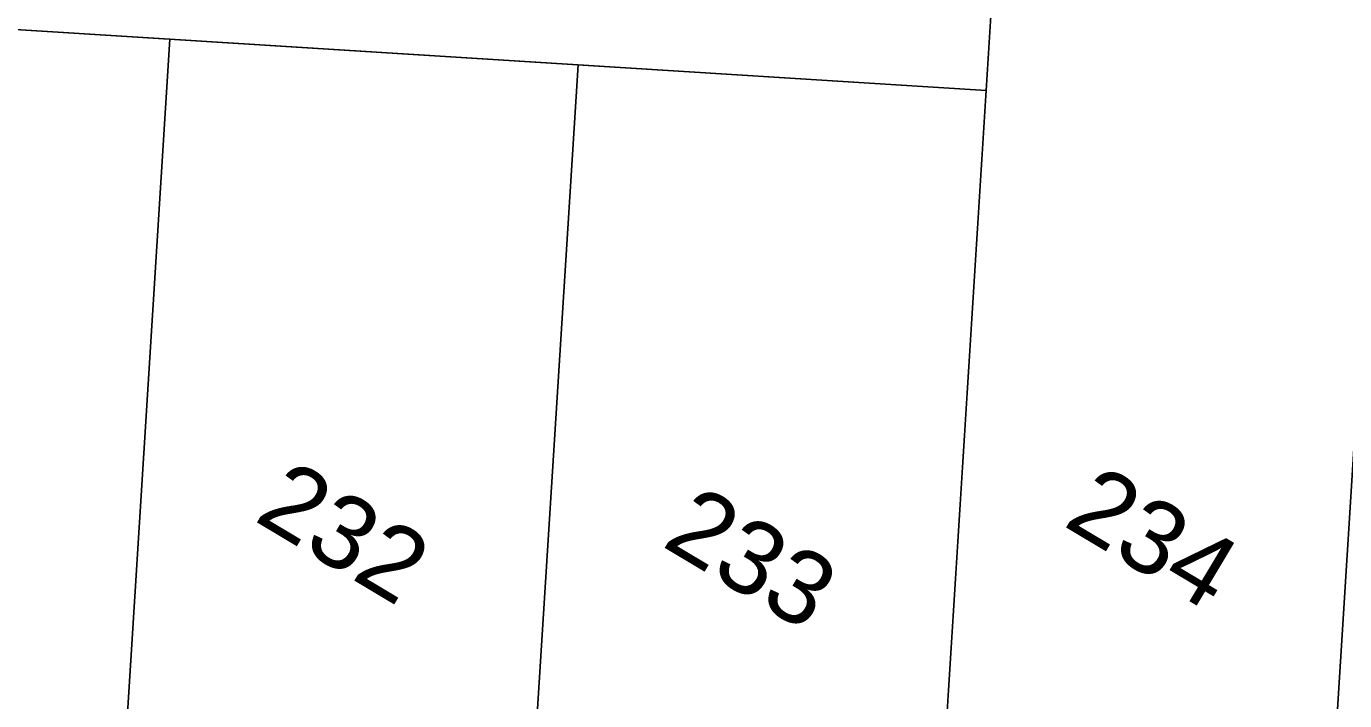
# Model space of a CAD drawing. Header units: metres. Extents: x 264965 to 265706, y 6180501 to 6181430.
# Drawn here: x 265289.1 to 265356.8, y 6181266.2 to 6181300.8 of the extents above; entities that cross this region are included whole.
import ezdxf

# ---------------------------------------------------------------- set-up
doc = ezdxf.new("R2010")
doc.units = ezdxf.units.M
doc.layers.add('_User Miscellaneous12', color=252, linetype='Continuous', lineweight=13, plot=False, transparency=0.5)
doc.layers.add('Cadastre Developer_SP_NEW', color=92, linetype='Continuous', lineweight=15)
doc.styles.add('ARIAL', font='arial.ttf', dxfattribs={"height": 2})

msp = doc.modelspace()

# ---------------------------------------------------------------- linework, layer by layer
at = {"layer": 'Cadastre Developer_SP_NEW', "transparency": 33554687, "flags": 128}
for points in [[(265339.325, 6181312.563), (265303.698, 6181333.925), (265288.458, 6181308.307), (265269.883, 6181298.185, -0.064125), (265272.585, 6181292.824), (265287.145, 6181300.758), (265338.381, 6181297.538)], [(265358.637, 6181300.983), (265339.325, 6181312.563), (265335.244, 6181247.636), (265352.412, 6181246.557, -0.004128), (265355.203, 6181246.355)], [(265296.463, 6181300.172), (265287.145, 6181300.758), (265272.585, 6181292.824, -0.100751), (265273.875, 6181283.538), (265272.183, 6181256.61), (265276.859, 6181251.306), (265293.327, 6181250.271)], [(265381.167, 6181287.474), (265358.637, 6181300.983), (265355.203, 6181246.355, -0.027772), (265373.84, 6181243.807)]]:
    msp.add_lwpolyline(points, format="xyb", close=True, dxfattribs=at)
for points in [[(265317.422, 6181298.855), (265296.463, 6181300.172), (265293.327, 6181250.271), (265314.285, 6181248.954)], [(265338.381, 6181297.538), (265317.422, 6181298.855), (265314.285, 6181248.954), (265335.244, 6181247.636)]]:
    msp.add_lwpolyline(points, close=True, dxfattribs=at)

# ---------------------------------------------------------------- texts
at = {"layer": '_User Miscellaneous12', "transparency": 33554687, "style": 'ARIAL'}
for s, p in [('232', (265300.705, 6181275.485)), ('234', (265342.26, 6181275.224)), ('233', (265321.647, 6181274.177))]:
    msp.add_text(s, height=3.75, rotation=329.12694, dxfattribs=at).set_placement(p)

doc.saveas('drawing.dxf')
